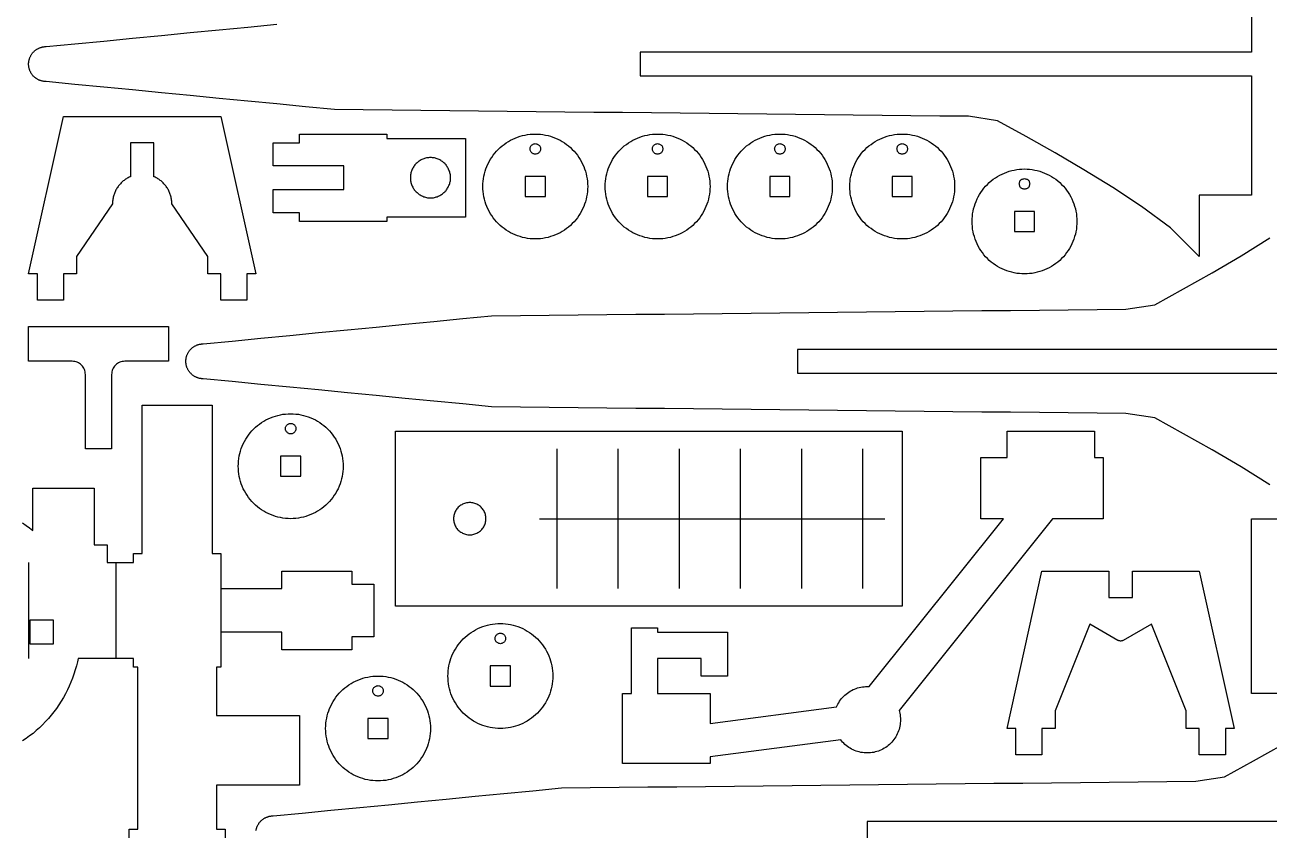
# Model space of a CAD drawing. Header units: millimetres. Extents: x 5 to 513, y 5 to 395.
# Drawn here: x 208.6 to 351, y 193.4 to 285.5 of the extents above; entities that cross this region are included whole.
import ezdxf

# ---------------------------------------------------------------- set-up
doc = ezdxf.new("R2010")
doc.units = ezdxf.units.MM
doc.layers.add('CUT', color=1, linetype='Continuous')
doc.layers.add('ENGRAVE', color=5, linetype='Continuous')

msp = doc.modelspace()

# ---------------------------------------------------------------- linework, layer by layer
at = {"layer": 'CUT'}
for points in [[(349, 296), (349, 282.35), (279, 282.35), (279, 279.65), (349, 279.65), (349, 266), (343, 266), (343, 259), (339.7, 262.27), (336.4, 264.7), (333.1, 266.88), (329.8, 268.92), (326.5, 270.86), (323.2, 272.72), (319.9, 274.52), (316.6, 275.03), (313.3, 275.06), (310, 275.1), (306.7, 275.13), (303.4, 275.17), (300.1, 275.2), (296.8, 275.24), (293.5, 275.27), (290.2, 275.31), (286.9, 275.34), (283.6, 275.38), (280.3, 275.41), (277, 275.45), (273.7, 275.48), (270.4, 275.52), (267.1, 275.55), (263.8, 275.59), (260.5, 275.62), (257.2, 275.66), (253.9, 275.69), (250.6, 275.73), (247.3, 275.76), (244, 275.8), (240.7, 276.12), (237.4, 276.44), (234.1, 276.76), (230.8, 277.08), (227.5, 277.4), (224.2, 277.72), (220.9, 278.04), (217.6, 278.36), (214.3, 278.68), (211, 279), (210.93, 279), (210.87, 279), (210.8, 279.01), (210.74, 279.02), (210.67, 279.03), (210.61, 279.04), (210.55, 279.05), (210.48, 279.07), (210.42, 279.09), (210.36, 279.11), (210.3, 279.13), (210.23, 279.15), (210.17, 279.18), (210.12, 279.21), (210.06, 279.24), (210, 279.27), (209.94, 279.3), (209.89, 279.34), (209.84, 279.37), (209.78, 279.41), (209.73, 279.45), (209.68, 279.5), (209.63, 279.54), (209.59, 279.59), (209.54, 279.63), (209.5, 279.68), (209.45, 279.73), (209.41, 279.78), (209.37, 279.84), (209.34, 279.89), (209.3, 279.94), (209.27, 280), (209.24, 280.06), (209.21, 280.12), (209.18, 280.17), (209.15, 280.23), (209.13, 280.3), (209.11, 280.36), (209.09, 280.42), (209.07, 280.48), (209.05, 280.55), (209.04, 280.61), (209.03, 280.67), (209.02, 280.74), (209.01, 280.8), (209, 280.87), (209, 280.93), (209, 281), (209, 281.07), (209, 281.13), (209.01, 281.2), (209.02, 281.26), (209.03, 281.33), (209.04, 281.39), (209.05, 281.45), (209.07, 281.52), (209.09, 281.58), (209.11, 281.64), (209.13, 281.7), (209.15, 281.77), (209.18, 281.83), (209.21, 281.88), (209.24, 281.94), (209.27, 282), (209.3, 282.06), (209.34, 282.11), (209.37, 282.16), (209.41, 282.22), (209.45, 282.27), (209.5, 282.32), (209.54, 282.37), (209.59, 282.41), (209.63, 282.46), (209.68, 282.5), (209.73, 282.55), (209.78, 282.59), (209.84, 282.63), (209.89, 282.66), (209.94, 282.7), (210, 282.73), (210.06, 282.76), (210.12, 282.79), (210.17, 282.82), (210.23, 282.85), (210.3, 282.87), (210.36, 282.89), (210.42, 282.91), (210.48, 282.93), (210.55, 282.95), (210.61, 282.96), (210.67, 282.97), (210.74, 282.98), (210.8, 282.99), (210.87, 283), (210.93, 283), (211, 283), (214.3, 283.32), (217.6, 283.64), (220.9, 283.96), (224.2, 284.28), (227.5, 284.6), (230.8, 284.92), (234.1, 285.24), (237.4, 285.56)], [(351.1, 232.88), (347.8, 234.92), (344.5, 236.86), (341.2, 238.72), (337.9, 240.52), (334.6, 241.03), (331.3, 241.06), (328, 241.1), (324.7, 241.13), (321.4, 241.17), (318.1, 241.2), (314.8, 241.24), (311.5, 241.27), (308.2, 241.31), (304.9, 241.34), (301.6, 241.38), (298.3, 241.41), (295, 241.45), (291.7, 241.48), (288.4, 241.52), (285.1, 241.55), (281.8, 241.59), (278.5, 241.62), (275.2, 241.66), (271.9, 241.69), (268.6, 241.73), (265.3, 241.76), (262, 241.8), (258.7, 242.12), (255.4, 242.44), (252.1, 242.76), (248.8, 243.08), (245.5, 243.4), (242.2, 243.72), (238.9, 244.04), (235.6, 244.36), (232.3, 244.68), (229, 245), (228.93, 245), (228.87, 245), (228.8, 245.01), (228.74, 245.02), (228.67, 245.03), (228.61, 245.04), (228.55, 245.05), (228.48, 245.07), (228.42, 245.09), (228.36, 245.11), (228.3, 245.13), (228.23, 245.15), (228.17, 245.18), (228.12, 245.21), (228.06, 245.24), (228, 245.27), (227.94, 245.3), (227.89, 245.34), (227.84, 245.37), (227.78, 245.41), (227.73, 245.45), (227.68, 245.5), (227.63, 245.54), (227.59, 245.59), (227.54, 245.63), (227.5, 245.68), (227.45, 245.73), (227.41, 245.78), (227.37, 245.84), (227.34, 245.89), (227.3, 245.94), (227.27, 246), (227.24, 246.06), (227.21, 246.12), (227.18, 246.17), (227.15, 246.23), (227.13, 246.3), (227.11, 246.36), (227.09, 246.42), (227.07, 246.48), (227.05, 246.55), (227.04, 246.61), (227.03, 246.67), (227.02, 246.74), (227.01, 246.8), (227, 246.87), (227, 246.93), (227, 247), (227, 247.07), (227, 247.13), (227.01, 247.2), (227.02, 247.26), (227.03, 247.33), (227.04, 247.39), (227.05, 247.45), (227.07, 247.52), (227.09, 247.58), (227.11, 247.64), (227.13, 247.7), (227.15, 247.77), (227.18, 247.83), (227.21, 247.88), (227.24, 247.94), (227.27, 248), (227.3, 248.06), (227.34, 248.11), (227.37, 248.16), (227.41, 248.22), (227.45, 248.27), (227.5, 248.32), (227.54, 248.37), (227.59, 248.41), (227.63, 248.46), (227.68, 248.5), (227.73, 248.55), (227.78, 248.59), (227.84, 248.63), (227.89, 248.66), (227.94, 248.7), (228, 248.73), (228.06, 248.76), (228.12, 248.79), (228.17, 248.82), (228.23, 248.85), (228.3, 248.87), (228.36, 248.89), (228.42, 248.91), (228.48, 248.93), (228.55, 248.95), (228.61, 248.96), (228.67, 248.97), (228.74, 248.98), (228.8, 248.99), (228.87, 249), (228.93, 249), (229, 249), (232.3, 249.32), (235.6, 249.64), (238.9, 249.96), (242.2, 250.28), (245.5, 250.6), (248.8, 250.92), (252.1, 251.24), (255.4, 251.56), (258.7, 251.88), (262, 252.2), (265.3, 252.24), (268.6, 252.27), (271.9, 252.31), (275.2, 252.34), (278.5, 252.38), (281.8, 252.41), (285.1, 252.45), (288.4, 252.48), (291.7, 252.52), (295, 252.55), (298.3, 252.59), (301.6, 252.62), (304.9, 252.66), (308.2, 252.69), (311.5, 252.73), (314.8, 252.76), (318.1, 252.8), (321.4, 252.83), (324.7, 252.87), (328, 252.9), (331.3, 252.94), (334.6, 252.97), (337.9, 253.48), (341.2, 255.28), (344.5, 257.14), (347.8, 259.08), (351.1, 261.12)], [(367, 248.35), (297, 248.35), (297, 245.65), (367, 245.65)], [(208.32, 228.51), (208.73, 228.23), (209.12, 227.94), (209.5, 227.64), (209.5, 232.5), (216.5, 232.5), (216.5, 226), (218, 226), (218, 224), (221, 224), (221, 225), (222, 225), (222, 242), (230, 242), (230, 225), (231, 225), (231, 221), (238, 221), (238, 223), (246, 223), (246, 221.5), (248.5, 221.5), (248.5, 215.5), (246, 215.5), (246, 214), (238, 214), (238, 216), (231, 216), (231, 212), (230.5, 212), (230.5, 206.5), (240, 206.5), (240, 198.5), (230.5, 198.5), (230.5, 193.5), (231.5, 193.5), (231.5, 185.5)], [(352.96, 209), (349.04, 209), (349, 209), (349, 209.04), (349, 228.96), (349, 229), (349.04, 229), (352.96, 229)], [(220.5, 185.5), (220.5, 193.5), (221.5, 193.5), (221.5, 212), (221, 212), (221, 213), (214.68, 213), (214.6, 212.63), (214.48, 212.16), (214.34, 211.69), (214.19, 211.22), (214.03, 210.76), (213.85, 210.3), (213.65, 209.85), (213.44, 209.41), (213.22, 208.97), (212.98, 208.54), (212.73, 208.12), (212.46, 207.71), (212.18, 207.3), (211.89, 206.91), (211.59, 206.52), (211.27, 206.15), (210.94, 205.79), (210.6, 205.43), (210.24, 205.09), (209.88, 204.76), (209.51, 204.44), (209.12, 204.14), (208.73, 203.85), (208.32, 203.57)], [(235.03, 193.33), (235.04, 193.39), (235.05, 193.45), (235.07, 193.52), (235.09, 193.58), (235.11, 193.64), (235.13, 193.7), (235.15, 193.77), (235.18, 193.83), (235.21, 193.88), (235.24, 193.94), (235.27, 194), (235.3, 194.06), (235.34, 194.11), (235.37, 194.16), (235.41, 194.22), (235.45, 194.27), (235.5, 194.32), (235.54, 194.37), (235.59, 194.41), (235.63, 194.46), (235.68, 194.5), (235.73, 194.55), (235.78, 194.59), (235.84, 194.63), (235.89, 194.66), (235.94, 194.7), (236, 194.73), (236.06, 194.76), (236.12, 194.79), (236.17, 194.82), (236.23, 194.85), (236.3, 194.87), (236.36, 194.89), (236.42, 194.91), (236.48, 194.93), (236.55, 194.95), (236.61, 194.96), (236.67, 194.97), (236.74, 194.98), (236.8, 194.99), (236.87, 195), (236.93, 195), (237, 195), (240.3, 195.32), (243.6, 195.64), (246.9, 195.96), (250.2, 196.28), (253.5, 196.6), (256.8, 196.92), (260.1, 197.24), (263.4, 197.56), (266.7, 197.88), (270, 198.2), (273.3, 198.24), (276.6, 198.27), (279.9, 198.31), (283.2, 198.34), (286.5, 198.38), (289.8, 198.41), (293.1, 198.45), (296.4, 198.48), (299.7, 198.52), (303, 198.55), (306.3, 198.59), (309.6, 198.62), (312.9, 198.66), (316.2, 198.69), (319.5, 198.73), (322.8, 198.76), (326.1, 198.8), (329.4, 198.83), (332.7, 198.87), (336, 198.9), (339.3, 198.94), (342.6, 198.97), (345.9, 199.48), (349.2, 201.28), (352.5, 203.14)], [(375, 194.35), (305, 194.35), (305, 191.65)]]:
    msp.add_lwpolyline(points, dxfattribs=at)
for points in [[(213, 275), (231, 275), (235, 257), (234, 257), (234, 254), (231, 254), (231, 257), (229.5, 257), (229.5, 259), (225.4, 265), (225.4, 265.11), (225.39, 265.22), (225.38, 265.33), (225.37, 265.44), (225.35, 265.55), (225.33, 265.66), (225.31, 265.77), (225.28, 265.88), (225.25, 265.99), (225.22, 266.09), (225.18, 266.2), (225.14, 266.3), (225.1, 266.4), (225.05, 266.5), (225, 266.6), (224.94, 266.7), (224.89, 266.8), (224.83, 266.89), (224.76, 266.98), (224.7, 267.07), (224.63, 267.16), (224.56, 267.24), (224.48, 267.32), (224.4, 267.4), (224.32, 267.48), (224.24, 267.56), (224.16, 267.63), (224.07, 267.7), (223.98, 267.76), (223.89, 267.83), (223.8, 267.89), (223.7, 267.94), (223.6, 268), (223.5, 268.05), (223.4, 268.1), (223.35, 268.12), (223.35, 272), (220.65, 272), (220.65, 268.12), (220.6, 268.1), (220.5, 268.05), (220.4, 268), (220.3, 267.94), (220.2, 267.89), (220.11, 267.83), (220.02, 267.76), (219.93, 267.7), (219.84, 267.63), (219.76, 267.56), (219.68, 267.48), (219.6, 267.4), (219.52, 267.32), (219.44, 267.24), (219.37, 267.16), (219.3, 267.07), (219.24, 266.98), (219.17, 266.89), (219.11, 266.8), (219.06, 266.7), (219, 266.6), (218.95, 266.5), (218.9, 266.4), (218.86, 266.3), (218.82, 266.2), (218.78, 266.09), (218.75, 265.99), (218.72, 265.88), (218.69, 265.77), (218.67, 265.66), (218.65, 265.55), (218.63, 265.44), (218.62, 265.33), (218.61, 265.22), (218.6, 265.11), (218.6, 265), (214.5, 259), (214.5, 257), (213, 257), (213, 254), (210, 254), (210, 257), (209, 257)], [(245.1, 266.65), (245.1, 269.35), (237, 269.35), (237, 272), (240, 272), (240, 273), (250, 273), (250, 272.5), (259, 272.5), (259, 263.5), (250, 263.5), (250, 263), (240, 263), (240, 264), (237, 264), (237, 266.65)], [(272.99, 266.71), (272.97, 266.41), (272.94, 266.12), (272.88, 265.83), (272.82, 265.54), (272.74, 265.26), (272.65, 264.98), (272.54, 264.7), (272.42, 264.43), (272.29, 264.17), (272.15, 263.92), (271.99, 263.67), (271.82, 263.43), (271.64, 263.19), (271.45, 262.97), (271.24, 262.76), (271.03, 262.55), (270.81, 262.36), (270.57, 262.18), (270.33, 262.01), (270.08, 261.85), (269.83, 261.71), (269.57, 261.58), (269.3, 261.46), (269.02, 261.35), (268.74, 261.26), (268.46, 261.18), (268.17, 261.12), (267.88, 261.06), (267.59, 261.03), (267.29, 261.01), (267, 261), (266.71, 261.01), (266.41, 261.03), (266.12, 261.06), (265.83, 261.12), (265.54, 261.18), (265.26, 261.26), (264.98, 261.35), (264.7, 261.46), (264.43, 261.58), (264.17, 261.71), (263.92, 261.85), (263.67, 262.01), (263.43, 262.18), (263.19, 262.36), (262.97, 262.55), (262.76, 262.76), (262.55, 262.97), (262.36, 263.19), (262.18, 263.43), (262.01, 263.67), (261.85, 263.92), (261.71, 264.17), (261.58, 264.43), (261.46, 264.7), (261.35, 264.98), (261.26, 265.26), (261.18, 265.54), (261.12, 265.83), (261.06, 266.12), (261.03, 266.41), (261.01, 266.71), (261, 267), (261.01, 267.29), (261.03, 267.59), (261.06, 267.88), (261.12, 268.17), (261.18, 268.46), (261.26, 268.74), (261.35, 269.02), (261.46, 269.3), (261.58, 269.57), (261.71, 269.83), (261.85, 270.08), (262.01, 270.33), (262.18, 270.57), (262.36, 270.81), (262.55, 271.03), (262.76, 271.24), (262.97, 271.45), (263.19, 271.64), (263.43, 271.82), (263.67, 271.99), (263.92, 272.15), (264.17, 272.29), (264.43, 272.42), (264.7, 272.54), (264.98, 272.65), (265.26, 272.74), (265.54, 272.82), (265.83, 272.88), (266.12, 272.94), (266.41, 272.97), (266.71, 272.99), (267, 273), (267.29, 272.99), (267.59, 272.97), (267.88, 272.94), (268.17, 272.88), (268.46, 272.82), (268.74, 272.74), (269.02, 272.65), (269.3, 272.54), (269.57, 272.42), (269.83, 272.29), (270.08, 272.15), (270.33, 271.99), (270.57, 271.82), (270.81, 271.64), (271.03, 271.45), (271.24, 271.24), (271.45, 271.03), (271.64, 270.81), (271.82, 270.57), (271.99, 270.33), (272.15, 270.08), (272.29, 269.83), (272.42, 269.57), (272.54, 269.3), (272.65, 269.02), (272.74, 268.74), (272.82, 268.46), (272.88, 268.17), (272.94, 267.88), (272.97, 267.59), (272.99, 267.29), (273, 267)], [(286.99, 266.71), (286.97, 266.41), (286.94, 266.12), (286.88, 265.83), (286.82, 265.54), (286.74, 265.26), (286.65, 264.98), (286.54, 264.7), (286.42, 264.43), (286.29, 264.17), (286.15, 263.92), (285.99, 263.67), (285.82, 263.43), (285.64, 263.19), (285.45, 262.97), (285.24, 262.76), (285.03, 262.55), (284.81, 262.36), (284.57, 262.18), (284.33, 262.01), (284.08, 261.85), (283.83, 261.71), (283.57, 261.58), (283.3, 261.46), (283.02, 261.35), (282.74, 261.26), (282.46, 261.18), (282.17, 261.12), (281.88, 261.06), (281.59, 261.03), (281.29, 261.01), (281, 261), (280.71, 261.01), (280.41, 261.03), (280.12, 261.06), (279.83, 261.12), (279.54, 261.18), (279.26, 261.26), (278.98, 261.35), (278.7, 261.46), (278.43, 261.58), (278.17, 261.71), (277.92, 261.85), (277.67, 262.01), (277.43, 262.18), (277.19, 262.36), (276.97, 262.55), (276.76, 262.76), (276.55, 262.97), (276.36, 263.19), (276.18, 263.43), (276.01, 263.67), (275.85, 263.92), (275.71, 264.17), (275.58, 264.43), (275.46, 264.7), (275.35, 264.98), (275.26, 265.26), (275.18, 265.54), (275.12, 265.83), (275.06, 266.12), (275.03, 266.41), (275.01, 266.71), (275, 267), (275.01, 267.29), (275.03, 267.59), (275.06, 267.88), (275.12, 268.17), (275.18, 268.46), (275.26, 268.74), (275.35, 269.02), (275.46, 269.3), (275.58, 269.57), (275.71, 269.83), (275.85, 270.08), (276.01, 270.33), (276.18, 270.57), (276.36, 270.81), (276.55, 271.03), (276.76, 271.24), (276.97, 271.45), (277.19, 271.64), (277.43, 271.82), (277.67, 271.99), (277.92, 272.15), (278.17, 272.29), (278.43, 272.42), (278.7, 272.54), (278.98, 272.65), (279.26, 272.74), (279.54, 272.82), (279.83, 272.88), (280.12, 272.94), (280.41, 272.97), (280.71, 272.99), (281, 273), (281.29, 272.99), (281.59, 272.97), (281.88, 272.94), (282.17, 272.88), (282.46, 272.82), (282.74, 272.74), (283.02, 272.65), (283.3, 272.54), (283.57, 272.42), (283.83, 272.29), (284.08, 272.15), (284.33, 271.99), (284.57, 271.82), (284.81, 271.64), (285.03, 271.45), (285.24, 271.24), (285.45, 271.03), (285.64, 270.81), (285.82, 270.57), (285.99, 270.33), (286.15, 270.08), (286.29, 269.83), (286.42, 269.57), (286.54, 269.3), (286.65, 269.02), (286.74, 268.74), (286.82, 268.46), (286.88, 268.17), (286.94, 267.88), (286.97, 267.59), (286.99, 267.29), (287, 267)], [(300.99, 266.71), (300.97, 266.41), (300.94, 266.12), (300.88, 265.83), (300.82, 265.54), (300.74, 265.26), (300.65, 264.98), (300.54, 264.7), (300.42, 264.43), (300.29, 264.17), (300.15, 263.92), (299.99, 263.67), (299.82, 263.43), (299.64, 263.19), (299.45, 262.97), (299.24, 262.76), (299.03, 262.55), (298.81, 262.36), (298.57, 262.18), (298.33, 262.01), (298.08, 261.85), (297.83, 261.71), (297.57, 261.58), (297.3, 261.46), (297.02, 261.35), (296.74, 261.26), (296.46, 261.18), (296.17, 261.12), (295.88, 261.06), (295.59, 261.03), (295.29, 261.01), (295, 261), (294.71, 261.01), (294.41, 261.03), (294.12, 261.06), (293.83, 261.12), (293.54, 261.18), (293.26, 261.26), (292.98, 261.35), (292.7, 261.46), (292.43, 261.58), (292.17, 261.71), (291.92, 261.85), (291.67, 262.01), (291.43, 262.18), (291.19, 262.36), (290.97, 262.55), (290.76, 262.76), (290.55, 262.97), (290.36, 263.19), (290.18, 263.43), (290.01, 263.67), (289.85, 263.92), (289.71, 264.17), (289.58, 264.43), (289.46, 264.7), (289.35, 264.98), (289.26, 265.26), (289.18, 265.54), (289.12, 265.83), (289.06, 266.12), (289.03, 266.41), (289.01, 266.71), (289, 267), (289.01, 267.29), (289.03, 267.59), (289.06, 267.88), (289.12, 268.17), (289.18, 268.46), (289.26, 268.74), (289.35, 269.02), (289.46, 269.3), (289.58, 269.57), (289.71, 269.83), (289.85, 270.08), (290.01, 270.33), (290.18, 270.57), (290.36, 270.81), (290.55, 271.03), (290.76, 271.24), (290.97, 271.45), (291.19, 271.64), (291.43, 271.82), (291.67, 271.99), (291.92, 272.15), (292.17, 272.29), (292.43, 272.42), (292.7, 272.54), (292.98, 272.65), (293.26, 272.74), (293.54, 272.82), (293.83, 272.88), (294.12, 272.94), (294.41, 272.97), (294.71, 272.99), (295, 273), (295.29, 272.99), (295.59, 272.97), (295.88, 272.94), (296.17, 272.88), (296.46, 272.82), (296.74, 272.74), (297.02, 272.65), (297.3, 272.54), (297.57, 272.42), (297.83, 272.29), (298.08, 272.15), (298.33, 271.99), (298.57, 271.82), (298.81, 271.64), (299.03, 271.45), (299.24, 271.24), (299.45, 271.03), (299.64, 270.81), (299.82, 270.57), (299.99, 270.33), (300.15, 270.08), (300.29, 269.83), (300.42, 269.57), (300.54, 269.3), (300.65, 269.02), (300.74, 268.74), (300.82, 268.46), (300.88, 268.17), (300.94, 267.88), (300.97, 267.59), (300.99, 267.29), (301, 267)], [(314.99, 266.71), (314.97, 266.41), (314.94, 266.12), (314.88, 265.83), (314.82, 265.54), (314.74, 265.26), (314.65, 264.98), (314.54, 264.7), (314.42, 264.43), (314.29, 264.17), (314.15, 263.92), (313.99, 263.67), (313.82, 263.43), (313.64, 263.19), (313.45, 262.97), (313.24, 262.76), (313.03, 262.55), (312.81, 262.36), (312.57, 262.18), (312.33, 262.01), (312.08, 261.85), (311.83, 261.71), (311.57, 261.58), (311.3, 261.46), (311.02, 261.35), (310.74, 261.26), (310.46, 261.18), (310.17, 261.12), (309.88, 261.06), (309.59, 261.03), (309.29, 261.01), (309, 261), (308.71, 261.01), (308.41, 261.03), (308.12, 261.06), (307.83, 261.12), (307.54, 261.18), (307.26, 261.26), (306.98, 261.35), (306.7, 261.46), (306.43, 261.58), (306.17, 261.71), (305.92, 261.85), (305.67, 262.01), (305.43, 262.18), (305.19, 262.36), (304.97, 262.55), (304.76, 262.76), (304.55, 262.97), (304.36, 263.19), (304.18, 263.43), (304.01, 263.67), (303.85, 263.92), (303.71, 264.17), (303.58, 264.43), (303.46, 264.7), (303.35, 264.98), (303.26, 265.26), (303.18, 265.54), (303.12, 265.83), (303.06, 266.12), (303.03, 266.41), (303.01, 266.71), (303, 267), (303.01, 267.29), (303.03, 267.59), (303.06, 267.88), (303.12, 268.17), (303.18, 268.46), (303.26, 268.74), (303.35, 269.02), (303.46, 269.3), (303.58, 269.57), (303.71, 269.83), (303.85, 270.08), (304.01, 270.33), (304.18, 270.57), (304.36, 270.81), (304.55, 271.03), (304.76, 271.24), (304.97, 271.45), (305.19, 271.64), (305.43, 271.82), (305.67, 271.99), (305.92, 272.15), (306.17, 272.29), (306.43, 272.42), (306.7, 272.54), (306.98, 272.65), (307.26, 272.74), (307.54, 272.82), (307.83, 272.88), (308.12, 272.94), (308.41, 272.97), (308.71, 272.99), (309, 273), (309.29, 272.99), (309.59, 272.97), (309.88, 272.94), (310.17, 272.88), (310.46, 272.82), (310.74, 272.74), (311.02, 272.65), (311.3, 272.54), (311.57, 272.42), (311.83, 272.29), (312.08, 272.15), (312.33, 271.99), (312.57, 271.82), (312.81, 271.64), (313.03, 271.45), (313.24, 271.24), (313.45, 271.03), (313.64, 270.81), (313.82, 270.57), (313.99, 270.33), (314.15, 270.08), (314.29, 269.83), (314.42, 269.57), (314.54, 269.3), (314.65, 269.02), (314.74, 268.74), (314.82, 268.46), (314.88, 268.17), (314.94, 267.88), (314.97, 267.59), (314.99, 267.29), (315, 267)], [(255.11, 265.7), (255.23, 265.71), (255.34, 265.72), (255.45, 265.74), (255.56, 265.77), (255.67, 265.8), (255.77, 265.83), (255.88, 265.88), (255.98, 265.92), (256.08, 265.97), (256.18, 266.03), (256.28, 266.09), (256.37, 266.15), (256.46, 266.22), (256.54, 266.3), (256.63, 266.37), (256.7, 266.46), (256.78, 266.54), (256.85, 266.63), (256.91, 266.72), (256.97, 266.82), (257.03, 266.92), (257.08, 267.02), (257.12, 267.12), (257.17, 267.23), (257.2, 267.33), (257.23, 267.44), (257.26, 267.55), (257.28, 267.66), (257.29, 267.77), (257.3, 267.89), (257.3, 268), (257.3, 268.11), (257.29, 268.23), (257.28, 268.34), (257.26, 268.45), (257.23, 268.56), (257.2, 268.67), (257.17, 268.77), (257.12, 268.88), (257.08, 268.98), (257.03, 269.08), (256.97, 269.18), (256.91, 269.28), (256.85, 269.37), (256.78, 269.46), (256.7, 269.54), (256.63, 269.63), (256.54, 269.7), (256.46, 269.78), (256.37, 269.85), (256.28, 269.91), (256.18, 269.97), (256.08, 270.03), (255.98, 270.08), (255.88, 270.12), (255.77, 270.17), (255.67, 270.2), (255.56, 270.23), (255.45, 270.26), (255.34, 270.28), (255.23, 270.29), (255.11, 270.3), (255, 270.3), (254.89, 270.3), (254.77, 270.29), (254.66, 270.28), (254.55, 270.26), (254.44, 270.23), (254.33, 270.2), (254.23, 270.17), (254.12, 270.12), (254.02, 270.08), (253.92, 270.03), (253.82, 269.97), (253.72, 269.91), (253.63, 269.85), (253.54, 269.78), (253.46, 269.7), (253.37, 269.63), (253.3, 269.54), (253.22, 269.46), (253.15, 269.37), (253.09, 269.28), (253.03, 269.18), (252.97, 269.08), (252.92, 268.98), (252.88, 268.88), (252.83, 268.77), (252.8, 268.67), (252.77, 268.56), (252.74, 268.45), (252.72, 268.34), (252.71, 268.23), (252.7, 268.11), (252.7, 268), (252.7, 267.89), (252.71, 267.77), (252.72, 267.66), (252.74, 267.55), (252.77, 267.44), (252.8, 267.33), (252.83, 267.23), (252.88, 267.12), (252.92, 267.02), (252.97, 266.92), (253.03, 266.82), (253.09, 266.72), (253.15, 266.63), (253.22, 266.54), (253.3, 266.46), (253.37, 266.37), (253.46, 266.3), (253.54, 266.22), (253.63, 266.15), (253.72, 266.09), (253.82, 266.03), (253.92, 265.97), (254.02, 265.92), (254.12, 265.88), (254.23, 265.83), (254.33, 265.8), (254.44, 265.77), (254.55, 265.74), (254.66, 265.72), (254.77, 265.71), (254.89, 265.7), (255, 265.7)], [(268.15, 268.15), (265.85, 268.15), (265.85, 265.85), (268.15, 265.85)], [(282.15, 268.15), (279.85, 268.15), (279.85, 265.85), (282.15, 265.85)], [(296.15, 268.15), (293.85, 268.15), (293.85, 265.85), (296.15, 265.85)], [(310.15, 268.15), (307.85, 268.15), (307.85, 265.85), (310.15, 265.85)], [(328.99, 262.71), (328.97, 262.41), (328.94, 262.12), (328.88, 261.83), (328.82, 261.54), (328.74, 261.26), (328.65, 260.98), (328.54, 260.7), (328.42, 260.43), (328.29, 260.17), (328.15, 259.92), (327.99, 259.67), (327.82, 259.43), (327.64, 259.19), (327.45, 258.97), (327.24, 258.76), (327.03, 258.55), (326.81, 258.36), (326.57, 258.18), (326.33, 258.01), (326.08, 257.85), (325.83, 257.71), (325.57, 257.58), (325.3, 257.46), (325.02, 257.35), (324.74, 257.26), (324.46, 257.18), (324.17, 257.12), (323.88, 257.06), (323.59, 257.03), (323.29, 257.01), (323, 257), (322.71, 257.01), (322.41, 257.03), (322.12, 257.06), (321.83, 257.12), (321.54, 257.18), (321.26, 257.26), (320.98, 257.35), (320.7, 257.46), (320.43, 257.58), (320.17, 257.71), (319.92, 257.85), (319.67, 258.01), (319.43, 258.18), (319.19, 258.36), (318.97, 258.55), (318.76, 258.76), (318.55, 258.97), (318.36, 259.19), (318.18, 259.43), (318.01, 259.67), (317.85, 259.92), (317.71, 260.17), (317.58, 260.43), (317.46, 260.7), (317.35, 260.98), (317.26, 261.26), (317.18, 261.54), (317.12, 261.83), (317.06, 262.12), (317.03, 262.41), (317.01, 262.71), (317, 263), (317.01, 263.29), (317.03, 263.59), (317.06, 263.88), (317.12, 264.17), (317.18, 264.46), (317.26, 264.74), (317.35, 265.02), (317.46, 265.3), (317.58, 265.57), (317.71, 265.83), (317.85, 266.08), (318.01, 266.33), (318.18, 266.57), (318.36, 266.81), (318.55, 267.03), (318.76, 267.24), (318.97, 267.45), (319.19, 267.64), (319.43, 267.82), (319.67, 267.99), (319.92, 268.15), (320.17, 268.29), (320.43, 268.42), (320.7, 268.54), (320.98, 268.65), (321.26, 268.74), (321.54, 268.82), (321.83, 268.88), (322.12, 268.94), (322.41, 268.97), (322.71, 268.99), (323, 269), (323.29, 268.99), (323.59, 268.97), (323.88, 268.94), (324.17, 268.88), (324.46, 268.82), (324.74, 268.74), (325.02, 268.65), (325.3, 268.54), (325.57, 268.42), (325.83, 268.29), (326.08, 268.15), (326.33, 267.99), (326.57, 267.82), (326.81, 267.64), (327.03, 267.45), (327.24, 267.24), (327.45, 267.03), (327.64, 266.81), (327.82, 266.57), (327.99, 266.33), (328.15, 266.08), (328.29, 265.83), (328.42, 265.57), (328.54, 265.3), (328.65, 265.02), (328.74, 264.74), (328.82, 264.46), (328.88, 264.17), (328.94, 263.88), (328.97, 263.59), (328.99, 263.29), (329, 263)], [(324.15, 264.15), (321.85, 264.15), (321.85, 261.85), (324.15, 261.85)], [(209, 247), (209, 247.04), (209, 250.96), (209, 251), (209.04, 251), (224.96, 251), (225, 251), (225, 250.96), (225, 247.04), (225, 247), (224.96, 247), (220, 247), (219.85, 246.99), (219.71, 246.97), (219.56, 246.94), (219.43, 246.89), (219.29, 246.82), (219.17, 246.75), (219.05, 246.66), (218.94, 246.56), (218.84, 246.45), (218.75, 246.33), (218.68, 246.21), (218.61, 246.07), (218.56, 245.94), (218.53, 245.79), (218.51, 245.65), (218.5, 245.5), (218.5, 237.04), (218.5, 237), (218.46, 237), (215.54, 237), (215.5, 237), (215.5, 237.04), (215.5, 245.5), (215.49, 245.65), (215.47, 245.79), (215.44, 245.94), (215.39, 246.07), (215.32, 246.21), (215.25, 246.33), (215.16, 246.45), (215.06, 246.56), (214.95, 246.66), (214.83, 246.75), (214.71, 246.82), (214.57, 246.89), (214.44, 246.94), (214.29, 246.97), (214.15, 246.99), (214, 247), (209.04, 247)], [(244.99, 234.71), (244.97, 234.41), (244.94, 234.12), (244.88, 233.83), (244.82, 233.54), (244.74, 233.26), (244.65, 232.98), (244.54, 232.7), (244.42, 232.43), (244.29, 232.17), (244.15, 231.92), (243.99, 231.67), (243.82, 231.43), (243.64, 231.19), (243.45, 230.97), (243.24, 230.76), (243.03, 230.55), (242.81, 230.36), (242.57, 230.18), (242.33, 230.01), (242.08, 229.85), (241.83, 229.71), (241.57, 229.58), (241.3, 229.46), (241.02, 229.35), (240.74, 229.26), (240.46, 229.18), (240.17, 229.12), (239.88, 229.06), (239.59, 229.03), (239.29, 229.01), (239, 229), (238.71, 229.01), (238.41, 229.03), (238.12, 229.06), (237.83, 229.12), (237.54, 229.18), (237.26, 229.26), (236.98, 229.35), (236.7, 229.46), (236.43, 229.58), (236.17, 229.71), (235.92, 229.85), (235.67, 230.01), (235.43, 230.18), (235.19, 230.36), (234.97, 230.55), (234.76, 230.76), (234.55, 230.97), (234.36, 231.19), (234.18, 231.43), (234.01, 231.67), (233.85, 231.92), (233.71, 232.17), (233.58, 232.43), (233.46, 232.7), (233.35, 232.98), (233.26, 233.26), (233.18, 233.54), (233.12, 233.83), (233.06, 234.12), (233.03, 234.41), (233.01, 234.71), (233, 235), (233.01, 235.29), (233.03, 235.59), (233.06, 235.88), (233.12, 236.17), (233.18, 236.46), (233.26, 236.74), (233.35, 237.02), (233.46, 237.3), (233.58, 237.57), (233.71, 237.83), (233.85, 238.08), (234.01, 238.33), (234.18, 238.57), (234.36, 238.81), (234.55, 239.03), (234.76, 239.24), (234.97, 239.45), (235.19, 239.64), (235.43, 239.82), (235.67, 239.99), (235.92, 240.15), (236.17, 240.29), (236.43, 240.42), (236.7, 240.54), (236.98, 240.65), (237.26, 240.74), (237.54, 240.82), (237.83, 240.88), (238.12, 240.94), (238.41, 240.97), (238.71, 240.99), (239, 241), (239.29, 240.99), (239.59, 240.97), (239.88, 240.94), (240.17, 240.88), (240.46, 240.82), (240.74, 240.74), (241.02, 240.65), (241.3, 240.54), (241.57, 240.42), (241.83, 240.29), (242.08, 240.15), (242.33, 239.99), (242.57, 239.82), (242.81, 239.64), (243.03, 239.45), (243.24, 239.24), (243.45, 239.03), (243.64, 238.81), (243.82, 238.57), (243.99, 238.33), (244.15, 238.08), (244.29, 237.83), (244.42, 237.57), (244.54, 237.3), (244.65, 237.02), (244.74, 236.74), (244.82, 236.46), (244.88, 236.17), (244.94, 235.88), (244.97, 235.59), (244.99, 235.29), (245, 235)], [(251, 219), (251, 239), (309, 239), (309, 219)], [(331, 236), (332, 236), (332, 229), (326.22, 229), (308.65, 207.04), (308.69, 206.92), (308.73, 206.74), (308.76, 206.56), (308.78, 206.37), (308.8, 206.19), (308.8, 206), (308.8, 205.81), (308.78, 205.63), (308.76, 205.44), (308.73, 205.26), (308.69, 205.08), (308.64, 204.9), (308.58, 204.72), (308.51, 204.55), (308.44, 204.38), (308.35, 204.21), (308.26, 204.05), (308.16, 203.89), (308.05, 203.74), (307.94, 203.59), (307.82, 203.45), (307.69, 203.31), (307.55, 203.18), (307.41, 203.06), (307.26, 202.95), (307.11, 202.84), (306.95, 202.74), (306.79, 202.65), (306.62, 202.56), (306.45, 202.49), (306.28, 202.42), (306.1, 202.36), (305.92, 202.31), (305.74, 202.27), (305.56, 202.24), (305.37, 202.22), (305.19, 202.2), (305, 202.2), (304.81, 202.2), (304.63, 202.22), (304.44, 202.24), (304.26, 202.27), (304.08, 202.31), (303.9, 202.36), (303.72, 202.42), (303.55, 202.49), (303.38, 202.56), (303.21, 202.65), (303.05, 202.74), (302.89, 202.84), (302.74, 202.95), (302.59, 203.06), (302.45, 203.18), (302.31, 203.31), (302.18, 203.45), (302.06, 203.59), (301.98, 203.69), (287, 201.74), (287, 201), (277, 201), (277, 209), (278, 209), (278, 213), (278, 216), (278, 216.5), (281, 216.5), (281, 216), (289, 216), (289, 213), (289, 211), (286, 211), (286, 213), (281, 213), (281, 209), (287, 209), (287, 205.57), (301.49, 207.46), (301.56, 207.62), (301.65, 207.79), (301.74, 207.95), (301.84, 208.11), (301.95, 208.26), (302.06, 208.41), (302.18, 208.55), (302.31, 208.69), (302.45, 208.82), (302.59, 208.94), (302.74, 209.05), (302.89, 209.16), (303.05, 209.26), (303.21, 209.35), (303.38, 209.44), (303.55, 209.51), (303.72, 209.58), (303.9, 209.64), (304.08, 209.69), (304.26, 209.73), (304.44, 209.76), (304.63, 209.78), (304.81, 209.8), (305, 209.8), (305.19, 209.8), (305.22, 209.79), (320.58, 229), (318, 229), (318, 236), (321, 236), (321, 239), (331, 239)], [(240.15, 236.15), (237.85, 236.15), (237.85, 233.85), (240.15, 233.85)], [(261.35, 229.12), (261.33, 229.24), (261.31, 229.36), (261.29, 229.48), (261.25, 229.59), (261.21, 229.71), (261.16, 229.82), (261.1, 229.93), (261.04, 230.03), (260.97, 230.13), (260.89, 230.22), (260.81, 230.31), (260.72, 230.39), (260.63, 230.47), (260.53, 230.54), (260.43, 230.6), (260.32, 230.66), (260.21, 230.71), (260.09, 230.75), (259.98, 230.79), (259.86, 230.81), (259.74, 230.83), (259.62, 230.85), (259.5, 230.85), (259.38, 230.85), (259.26, 230.83), (259.14, 230.81), (259.02, 230.79), (258.91, 230.75), (258.79, 230.71), (258.68, 230.66), (258.58, 230.6), (258.47, 230.54), (258.37, 230.47), (258.28, 230.39), (258.19, 230.31), (258.11, 230.22), (258.03, 230.13), (257.96, 230.03), (257.9, 229.93), (257.84, 229.82), (257.79, 229.71), (257.75, 229.59), (257.71, 229.48), (257.69, 229.36), (257.67, 229.24), (257.65, 229.12), (257.65, 229), (257.65, 228.88), (257.67, 228.76), (257.69, 228.64), (257.71, 228.52), (257.75, 228.41), (257.79, 228.29), (257.84, 228.18), (257.9, 228.07), (257.96, 227.97), (258.03, 227.87), (258.11, 227.78), (258.19, 227.69), (258.28, 227.61), (258.37, 227.53), (258.47, 227.46), (258.58, 227.4), (258.68, 227.34), (258.79, 227.29), (258.91, 227.25), (259.02, 227.21), (259.14, 227.19), (259.26, 227.17), (259.38, 227.15), (259.5, 227.15), (259.62, 227.15), (259.74, 227.17), (259.86, 227.19), (259.98, 227.21), (260.09, 227.25), (260.21, 227.29), (260.32, 227.34), (260.43, 227.4), (260.53, 227.46), (260.63, 227.53), (260.72, 227.61), (260.81, 227.69), (260.89, 227.78), (260.97, 227.87), (261.04, 227.97), (261.1, 228.07), (261.16, 228.18), (261.21, 228.29), (261.25, 228.41), (261.29, 228.52), (261.31, 228.64), (261.33, 228.76), (261.35, 228.88), (261.35, 229)], [(332.65, 223), (332.65, 220), (335.35, 220), (335.35, 223), (343, 223), (347, 205), (346, 205), (346, 202), (343, 202), (343, 205), (341.5, 205), (341.5, 207), (337.52, 216.94), (334.3, 215.08), (334.25, 215.05), (334.2, 215.03), (334.14, 215.02), (334.09, 215.01), (334.03, 215), (333.97, 215), (333.91, 215.01), (333.86, 215.02), (333.8, 215.03), (333.75, 215.05), (333.7, 215.08), (330.48, 216.94), (326.5, 207), (326.5, 205), (325, 205), (325, 202), (322, 202), (322, 205), (321, 205), (325, 223)], [(211.84, 214.69), (211.84, 217.39), (209.14, 217.39), (209.14, 214.69)], [(268.99, 210.71), (268.97, 210.41), (268.94, 210.12), (268.88, 209.83), (268.82, 209.54), (268.74, 209.26), (268.65, 208.98), (268.54, 208.7), (268.42, 208.43), (268.29, 208.17), (268.15, 207.92), (267.99, 207.67), (267.82, 207.43), (267.64, 207.19), (267.45, 206.97), (267.24, 206.76), (267.03, 206.55), (266.81, 206.36), (266.57, 206.18), (266.33, 206.01), (266.08, 205.85), (265.83, 205.71), (265.57, 205.58), (265.3, 205.46), (265.02, 205.35), (264.74, 205.26), (264.46, 205.18), (264.17, 205.12), (263.88, 205.06), (263.59, 205.03), (263.29, 205.01), (263, 205), (262.71, 205.01), (262.41, 205.03), (262.12, 205.06), (261.83, 205.12), (261.54, 205.18), (261.26, 205.26), (260.98, 205.35), (260.7, 205.46), (260.43, 205.58), (260.17, 205.71), (259.92, 205.85), (259.67, 206.01), (259.43, 206.18), (259.19, 206.36), (258.97, 206.55), (258.76, 206.76), (258.55, 206.97), (258.36, 207.19), (258.18, 207.43), (258.01, 207.67), (257.85, 207.92), (257.71, 208.17), (257.58, 208.43), (257.46, 208.7), (257.35, 208.98), (257.26, 209.26), (257.18, 209.54), (257.12, 209.83), (257.06, 210.12), (257.03, 210.41), (257.01, 210.71), (257, 211), (257.01, 211.29), (257.03, 211.59), (257.06, 211.88), (257.12, 212.17), (257.18, 212.46), (257.26, 212.74), (257.35, 213.02), (257.46, 213.3), (257.58, 213.57), (257.71, 213.83), (257.85, 214.08), (258.01, 214.33), (258.18, 214.57), (258.36, 214.81), (258.55, 215.03), (258.76, 215.24), (258.97, 215.45), (259.19, 215.64), (259.43, 215.82), (259.67, 215.99), (259.92, 216.15), (260.17, 216.29), (260.43, 216.42), (260.7, 216.54), (260.98, 216.65), (261.26, 216.74), (261.54, 216.82), (261.83, 216.88), (262.12, 216.94), (262.41, 216.97), (262.71, 216.99), (263, 217), (263.29, 216.99), (263.59, 216.97), (263.88, 216.94), (264.17, 216.88), (264.46, 216.82), (264.74, 216.74), (265.02, 216.65), (265.3, 216.54), (265.57, 216.42), (265.83, 216.29), (266.08, 216.15), (266.33, 215.99), (266.57, 215.82), (266.81, 215.64), (267.03, 215.45), (267.24, 215.24), (267.45, 215.03), (267.64, 214.81), (267.82, 214.57), (267.99, 214.33), (268.15, 214.08), (268.29, 213.83), (268.42, 213.57), (268.54, 213.3), (268.65, 213.02), (268.74, 212.74), (268.82, 212.46), (268.88, 212.17), (268.94, 211.88), (268.97, 211.59), (268.99, 211.29), (269, 211)], [(254.99, 204.71), (254.97, 204.41), (254.94, 204.12), (254.88, 203.83), (254.82, 203.54), (254.74, 203.26), (254.65, 202.98), (254.54, 202.7), (254.42, 202.43), (254.29, 202.17), (254.15, 201.92), (253.99, 201.67), (253.82, 201.43), (253.64, 201.19), (253.45, 200.97), (253.24, 200.76), (253.03, 200.55), (252.81, 200.36), (252.57, 200.18), (252.33, 200.01), (252.08, 199.85), (251.83, 199.71), (251.57, 199.58), (251.3, 199.46), (251.02, 199.35), (250.74, 199.26), (250.46, 199.18), (250.17, 199.12), (249.88, 199.06), (249.59, 199.03), (249.29, 199.01), (249, 199), (248.71, 199.01), (248.41, 199.03), (248.12, 199.06), (247.83, 199.12), (247.54, 199.18), (247.26, 199.26), (246.98, 199.35), (246.7, 199.46), (246.43, 199.58), (246.17, 199.71), (245.92, 199.85), (245.67, 200.01), (245.43, 200.18), (245.19, 200.36), (244.97, 200.55), (244.76, 200.76), (244.55, 200.97), (244.36, 201.19), (244.18, 201.43), (244.01, 201.67), (243.85, 201.92), (243.71, 202.17), (243.58, 202.43), (243.46, 202.7), (243.35, 202.98), (243.26, 203.26), (243.18, 203.54), (243.12, 203.83), (243.06, 204.12), (243.03, 204.41), (243.01, 204.71), (243, 205), (243.01, 205.29), (243.03, 205.59), (243.06, 205.88), (243.12, 206.17), (243.18, 206.46), (243.26, 206.74), (243.35, 207.02), (243.46, 207.3), (243.58, 207.57), (243.71, 207.83), (243.85, 208.08), (244.01, 208.33), (244.18, 208.57), (244.36, 208.81), (244.55, 209.03), (244.76, 209.24), (244.97, 209.45), (245.19, 209.64), (245.43, 209.82), (245.67, 209.99), (245.92, 210.15), (246.17, 210.29), (246.43, 210.42), (246.7, 210.54), (246.98, 210.65), (247.26, 210.74), (247.54, 210.82), (247.83, 210.88), (248.12, 210.94), (248.41, 210.97), (248.71, 210.99), (249, 211), (249.29, 210.99), (249.59, 210.97), (249.88, 210.94), (250.17, 210.88), (250.46, 210.82), (250.74, 210.74), (251.02, 210.65), (251.3, 210.54), (251.57, 210.42), (251.83, 210.29), (252.08, 210.15), (252.33, 209.99), (252.57, 209.82), (252.81, 209.64), (253.03, 209.45), (253.24, 209.24), (253.45, 209.03), (253.64, 208.81), (253.82, 208.57), (253.99, 208.33), (254.15, 208.08), (254.29, 207.83), (254.42, 207.57), (254.54, 207.3), (254.65, 207.02), (254.74, 206.74), (254.82, 206.46), (254.88, 206.17), (254.94, 205.88), (254.97, 205.59), (254.99, 205.29), (255, 205)], [(264.15, 212.15), (261.85, 212.15), (261.85, 209.85), (264.15, 209.85)], [(250.15, 206.15), (247.85, 206.15), (247.85, 203.85), (250.15, 203.85)]]:
    msp.add_lwpolyline(points, close=True, dxfattribs=at)
at = {"layer": 'ENGRAVE'}
for points in [[(267.6, 271.3), (267.59, 271.22), (267.58, 271.14), (267.55, 271.07), (267.52, 271), (267.48, 270.93), (267.42, 270.88), (267.37, 270.82), (267.3, 270.78), (267.23, 270.75), (267.16, 270.72), (267.08, 270.71), (267, 270.7), (266.92, 270.71), (266.84, 270.72), (266.77, 270.75), (266.7, 270.78), (266.63, 270.82), (266.58, 270.88), (266.52, 270.93), (266.48, 271), (266.45, 271.07), (266.42, 271.14), (266.41, 271.22), (266.4, 271.3), (266.41, 271.38), (266.42, 271.46), (266.45, 271.53), (266.48, 271.6), (266.52, 271.67), (266.58, 271.72), (266.63, 271.78), (266.7, 271.82), (266.77, 271.85), (266.84, 271.88), (266.92, 271.89), (267, 271.9), (267.08, 271.89), (267.16, 271.88), (267.23, 271.85), (267.3, 271.82), (267.37, 271.78), (267.42, 271.72), (267.48, 271.67), (267.52, 271.6), (267.55, 271.53), (267.58, 271.46), (267.59, 271.38), (267.6, 271.3)], [(281.6, 271.3), (281.59, 271.22), (281.58, 271.14), (281.55, 271.07), (281.52, 271), (281.48, 270.93), (281.42, 270.88), (281.37, 270.82), (281.3, 270.78), (281.23, 270.75), (281.16, 270.72), (281.08, 270.71), (281, 270.7), (280.92, 270.71), (280.84, 270.72), (280.77, 270.75), (280.7, 270.78), (280.63, 270.82), (280.58, 270.88), (280.52, 270.93), (280.48, 271), (280.45, 271.07), (280.42, 271.14), (280.41, 271.22), (280.4, 271.3), (280.41, 271.38), (280.42, 271.46), (280.45, 271.53), (280.48, 271.6), (280.52, 271.67), (280.58, 271.72), (280.63, 271.78), (280.7, 271.82), (280.77, 271.85), (280.84, 271.88), (280.92, 271.89), (281, 271.9), (281.08, 271.89), (281.16, 271.88), (281.23, 271.85), (281.3, 271.82), (281.37, 271.78), (281.42, 271.72), (281.48, 271.67), (281.52, 271.6), (281.55, 271.53), (281.58, 271.46), (281.59, 271.38), (281.6, 271.3)], [(295.6, 271.3), (295.59, 271.22), (295.58, 271.14), (295.55, 271.07), (295.52, 271), (295.48, 270.93), (295.42, 270.88), (295.37, 270.82), (295.3, 270.78), (295.23, 270.75), (295.16, 270.72), (295.08, 270.71), (295, 270.7), (294.92, 270.71), (294.84, 270.72), (294.77, 270.75), (294.7, 270.78), (294.63, 270.82), (294.58, 270.88), (294.52, 270.93), (294.48, 271), (294.45, 271.07), (294.42, 271.14), (294.41, 271.22), (294.4, 271.3), (294.41, 271.38), (294.42, 271.46), (294.45, 271.53), (294.48, 271.6), (294.52, 271.67), (294.58, 271.72), (294.63, 271.78), (294.7, 271.82), (294.77, 271.85), (294.84, 271.88), (294.92, 271.89), (295, 271.9), (295.08, 271.89), (295.16, 271.88), (295.23, 271.85), (295.3, 271.82), (295.37, 271.78), (295.42, 271.72), (295.48, 271.67), (295.52, 271.6), (295.55, 271.53), (295.58, 271.46), (295.59, 271.38), (295.6, 271.3)], [(309.6, 271.3), (309.59, 271.22), (309.58, 271.14), (309.55, 271.07), (309.52, 271), (309.48, 270.93), (309.42, 270.88), (309.37, 270.82), (309.3, 270.78), (309.23, 270.75), (309.16, 270.72), (309.08, 270.71), (309, 270.7), (308.92, 270.71), (308.84, 270.72), (308.77, 270.75), (308.7, 270.78), (308.63, 270.82), (308.58, 270.88), (308.52, 270.93), (308.48, 271), (308.45, 271.07), (308.42, 271.14), (308.41, 271.22), (308.4, 271.3), (308.41, 271.38), (308.42, 271.46), (308.45, 271.53), (308.48, 271.6), (308.52, 271.67), (308.58, 271.72), (308.63, 271.78), (308.7, 271.82), (308.77, 271.85), (308.84, 271.88), (308.92, 271.89), (309, 271.9), (309.08, 271.89), (309.16, 271.88), (309.23, 271.85), (309.3, 271.82), (309.37, 271.78), (309.42, 271.72), (309.48, 271.67), (309.52, 271.6), (309.55, 271.53), (309.58, 271.46), (309.59, 271.38), (309.6, 271.3)], [(323.6, 267.3), (323.59, 267.22), (323.58, 267.14), (323.55, 267.07), (323.52, 267), (323.48, 266.93), (323.42, 266.88), (323.37, 266.82), (323.3, 266.78), (323.23, 266.75), (323.16, 266.72), (323.08, 266.71), (323, 266.7), (322.92, 266.71), (322.84, 266.72), (322.77, 266.75), (322.7, 266.78), (322.63, 266.82), (322.58, 266.88), (322.52, 266.93), (322.48, 267), (322.45, 267.07), (322.42, 267.14), (322.41, 267.22), (322.4, 267.3), (322.41, 267.38), (322.42, 267.46), (322.45, 267.53), (322.48, 267.6), (322.52, 267.67), (322.58, 267.72), (322.63, 267.78), (322.7, 267.82), (322.77, 267.85), (322.84, 267.88), (322.92, 267.89), (323, 267.9), (323.08, 267.89), (323.16, 267.88), (323.23, 267.85), (323.3, 267.82), (323.37, 267.78), (323.42, 267.72), (323.48, 267.67), (323.52, 267.6), (323.55, 267.53), (323.58, 267.46), (323.59, 267.38), (323.6, 267.3)], [(239.6, 239.3), (239.59, 239.22), (239.58, 239.14), (239.55, 239.07), (239.52, 239), (239.48, 238.93), (239.42, 238.88), (239.37, 238.82), (239.3, 238.78), (239.23, 238.75), (239.16, 238.72), (239.08, 238.71), (239, 238.7), (238.92, 238.71), (238.84, 238.72), (238.77, 238.75), (238.7, 238.78), (238.63, 238.82), (238.58, 238.88), (238.52, 238.93), (238.48, 239), (238.45, 239.07), (238.42, 239.14), (238.41, 239.22), (238.4, 239.3), (238.41, 239.38), (238.42, 239.46), (238.45, 239.53), (238.48, 239.6), (238.52, 239.67), (238.58, 239.72), (238.63, 239.78), (238.7, 239.82), (238.77, 239.85), (238.84, 239.88), (238.92, 239.89), (239, 239.9), (239.08, 239.89), (239.16, 239.88), (239.23, 239.85), (239.3, 239.82), (239.37, 239.78), (239.42, 239.72), (239.48, 239.67), (239.52, 239.6), (239.55, 239.53), (239.58, 239.46), (239.59, 239.38), (239.6, 239.3)], [(269.5, 221), (269.5, 237)], [(276.5, 221), (276.5, 237)], [(283.5, 221), (283.5, 237)], [(290.5, 221), (290.5, 237)], [(297.5, 221), (297.5, 237)], [(304.5, 221), (304.5, 237)], [(267.5, 229), (307, 229)], [(209, 224), (209, 213)], [(219, 224), (219, 213)], [(231, 224), (231, 213)], [(263.6, 215.3), (263.59, 215.22), (263.58, 215.14), (263.55, 215.07), (263.52, 215), (263.48, 214.93), (263.42, 214.88), (263.37, 214.82), (263.3, 214.78), (263.23, 214.75), (263.16, 214.72), (263.08, 214.71), (263, 214.7), (262.92, 214.71), (262.84, 214.72), (262.77, 214.75), (262.7, 214.78), (262.63, 214.82), (262.58, 214.88), (262.52, 214.93), (262.48, 215), (262.45, 215.07), (262.42, 215.14), (262.41, 215.22), (262.4, 215.3), (262.41, 215.38), (262.42, 215.46), (262.45, 215.53), (262.48, 215.6), (262.52, 215.67), (262.58, 215.72), (262.63, 215.78), (262.7, 215.82), (262.77, 215.85), (262.84, 215.88), (262.92, 215.89), (263, 215.9), (263.08, 215.89), (263.16, 215.88), (263.23, 215.85), (263.3, 215.82), (263.37, 215.78), (263.42, 215.72), (263.48, 215.67), (263.52, 215.6), (263.55, 215.53), (263.58, 215.46), (263.59, 215.38), (263.6, 215.3)], [(249.6, 209.3), (249.59, 209.22), (249.58, 209.14), (249.55, 209.07), (249.52, 209), (249.48, 208.93), (249.42, 208.88), (249.37, 208.82), (249.3, 208.78), (249.23, 208.75), (249.16, 208.72), (249.08, 208.71), (249, 208.7), (248.92, 208.71), (248.84, 208.72), (248.77, 208.75), (248.7, 208.78), (248.63, 208.82), (248.58, 208.88), (248.52, 208.93), (248.48, 209), (248.45, 209.07), (248.42, 209.14), (248.41, 209.22), (248.4, 209.3), (248.41, 209.38), (248.42, 209.46), (248.45, 209.53), (248.48, 209.6), (248.52, 209.67), (248.58, 209.72), (248.63, 209.78), (248.7, 209.82), (248.77, 209.85), (248.84, 209.88), (248.92, 209.89), (249, 209.9), (249.08, 209.89), (249.16, 209.88), (249.23, 209.85), (249.3, 209.82), (249.37, 209.78), (249.42, 209.72), (249.48, 209.67), (249.52, 209.6), (249.55, 209.53), (249.58, 209.46), (249.59, 209.38), (249.6, 209.3)]]:
    msp.add_lwpolyline(points, dxfattribs=at)

doc.saveas('drawing.dxf')
